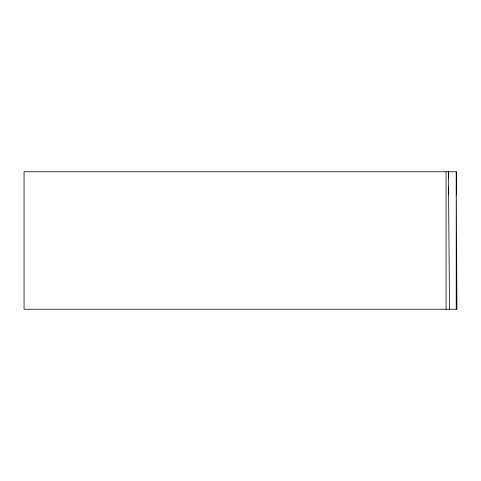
<?xml version="1.0" encoding="UTF-8"?>
<svg xmlns="http://www.w3.org/2000/svg" width="481" height="481" viewBox="0 0 481 481"><rect width="100%" height="100%" fill="white"/><g stroke="black" fill="none" stroke-linecap="round" stroke-linejoin="round"><path stroke-width="0.72" d="M448.466 178.421L448.412 171.765L448.412 178.529M448.532 186.55L449.501 309.235M448.508 171.765L448.593 194.679M456.337 194.679L456.307 171.765L24.05 171.765L24.05 309.235L456.95 309.235L456.21 171.765L456.21 309.235M446.061 171.765L446.061 309.235"/></g></svg>
